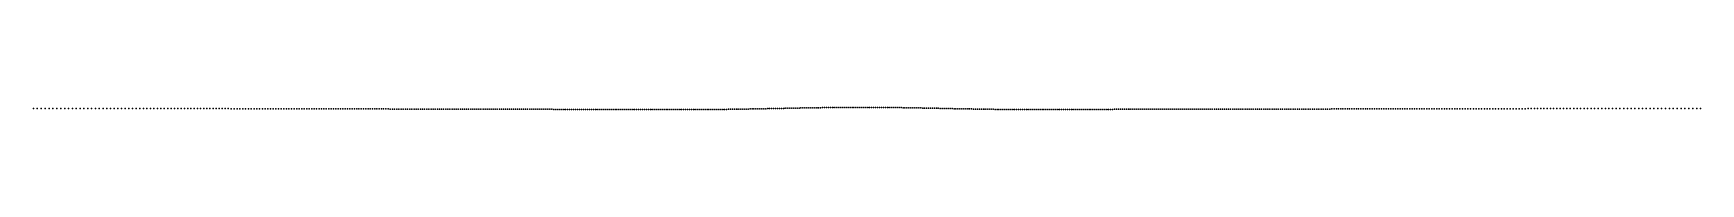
# Model space of a CAD drawing. Header units: metres. Extents: x 0 to 359, y 0 to 0.
import ezdxf

# ---------------------------------------------------------------- set-up
doc = ezdxf.new("R2010")
doc.units = ezdxf.units.M

msp = doc.modelspace()

# ---------------------------------------------------------------- linework, layer by layer
for p in [(0, 0.12), (0.85, 0.12), (1.69, 0.12), (2.54, 0.12), (3.38, 0.12), (4.22, 0.12), (5.06, 0.12), (5.91, 0.12), (6.75, 0.12), (7.58, 0.12), (8.42, 0.12), (9.25, 0.12), (10.08, 0.12), (10.91, 0.12), (11.74, 0.12), (12.56, 0.12), (13.38, 0.12), (14.2, 0.12), (15.01, 0.12), (15.82, 0.12), (16.63, 0.12), (17.43, 0.12), (18.23, 0.12), (19.02, 0.12), (19.81, 0.12), (20.6, 0.12), (21.38, 0.12), (22.16, 0.12), (22.93, 0.12), (23.7, 0.12), (24.47, 0.12), (25.22, 0.12), (25.98, 0.12), (26.73, 0.12), (27.47, 0.12), (28.21, 0.12), (28.95, 0.11), (29.68, 0.11), (30.4, 0.11), (31.12, 0.11), (31.83, 0.11), (32.54, 0.11), (33.25, 0.11), (33.95, 0.11), (34.64, 0.11), (35.33, 0.1), (36.02, 0.1), (36.7, 0.1), (37.37, 0.1), (38.04, 0.1), (38.71, 0.1), (39.37, 0.1), (40.03, 0.1), (40.68, 0.1), (41.33, 0.1), (41.97, 0.1), (42.61, 0.09), (43.24, 0.09), (43.87, 0.09), (44.49, 0.09), (45.11, 0.09), (45.73, 0.09), (46.34, 0.09), (46.95, 0.09), (47.55, 0.08), (48.15, 0.08), (48.75, 0.08), (49.34, 0.08), (49.93, 0.08), (50.52, 0.08), (51.1, 0.08), (51.68, 0.08), (52.25, 0.07), (52.82, 0.07), (53.39, 0.07), (53.95, 0.07), (54.51, 0.07), (55.07, 0.07), (55.63, 0.07), (56.18, 0.07), (56.73, 0.07), (57.27, 0.06), (57.82, 0.06), (58.36, 0.06), (58.9, 0.06), (59.43, 0.06), (59.96, 0.06), (60.49, 0.06), (61.02, 0.06), (61.54, 0.06), (62.07, 0.05), (62.59, 0.05), (63.1, 0.05), (63.62, 0.05), (64.13, 0.05), (64.64, 0.05), (65.15, 0.05), (65.66, 0.04), (66.17, 0.04), (66.67, 0.04), (67.17, 0.04), (67.67, 0.04), (68.17, 0.04), (68.66, 0.04), (69.16, 0.03), (69.65, 0.03), (70.14, 0.03), (70.63, 0.03), (71.12, 0.03), (71.61, 0.03), (72.09, 0.03), (72.57, 0.03), (73.06, 0.02), (73.54, 0.02), (74.02, 0.02), (74.49, 0.02), (74.97, 0.02), (75.45, 0.02), (75.92, 0.02), (76.4, 0.02), (76.87, 0.01), (77.34, 0.01), (77.81, 0.01), (78.28, 0.01), (78.75, 0.01), (79.21, 0.01), (79.68, 0.01), (80.15, 0.01), (80.61, 0), (81.07, 0), (81.54, 0), (82, 0), (153.54, 0), (153.96, 0.01), (154.39, 0.02), (154.81, 0.02), (155.23, 0.03), (155.65, 0.04), (156.07, 0.05), (156.49, 0.06), (156.91, 0.07), (157.34, 0.08), (157.76, 0.09), (158.18, 0.1), (158.6, 0.11), (159.02, 0.11), (159.45, 0.12), (159.87, 0.13), (160.29, 0.14), (160.71, 0.15), (161.13, 0.16), (161.56, 0.16), (161.98, 0.17), (162.4, 0.18), (162.82, 0.19), (163.24, 0.2), (163.67, 0.21), (164.09, 0.21), (164.51, 0.22), (164.93, 0.23), (165.36, 0.24), (165.78, 0.25), (166.2, 0.25), (166.62, 0.26), (167.05, 0.26), (167.47, 0.27), (167.89, 0.28), (168.31, 0.29), (168.74, 0.29), (169.16, 0.3), (169.58, 0.3), (170, 0.31), (170.43, 0.31), (170.85, 0.32), (171.27, 0.32), (171.7, 0.33), (172.12, 0.33), (172.54, 0.33), (172.96, 0.34), (173.39, 0.34), (173.81, 0.34), (174.23, 0.35), (174.66, 0.35), (175.08, 0.35), (175.5, 0.35), (175.92, 0.35), (176.35, 0.35), (176.77, 0.36), (177.19, 0.36), (177.62, 0.36), (178.04, 0.36), (178.46, 0.36), (178.88, 0.36), (179.31, 0.36), (179.73, 0.36), (180.15, 0.36), (180.58, 0.35), (181, 0.35), (181.42, 0.35), (181.84, 0.35), (182.27, 0.35), (182.69, 0.35), (183.11, 0.34), (183.54, 0.34), (183.96, 0.34), (184.38, 0.33), (184.8, 0.33), (185.23, 0.32), (185.65, 0.32), (186.07, 0.32), (186.5, 0.31), (186.92, 0.31), (187.34, 0.3), (187.76, 0.3), (188.19, 0.29), (188.61, 0.28), (189.03, 0.28), (189.45, 0.27), (189.88, 0.26), (190.3, 0.26), (190.72, 0.25), (191.14, 0.24), (191.57, 0.23), (191.99, 0.22), (192.41, 0.22), (192.83, 0.21), (193.26, 0.2), (193.68, 0.19), (194.1, 0.18), (194.52, 0.17), (194.94, 0.17), (195.37, 0.16), (195.79, 0.15), (196.21, 0.14), (196.63, 0.13), (197.05, 0.12), (197.48, 0.11), (197.9, 0.1), (198.32, 0.09), (198.74, 0.08), (199.16, 0.08), (199.59, 0.07), (200.01, 0.06), (200.43, 0.05), (200.85, 0.04), (201.27, 0.03), (201.69, 0.03), (202.11, 0.02), (202.54, 0.01), (202.96, 0), (269.09, 0), (269.55, 0), (270.46, 0), (270.91, 0), (271.37, 0), (271.83, 0), (272.29, 0), (272.75, 0), (273.21, 0), (273.67, 0), (274.13, 0), (274.59, 0), (275.06, 0.01), (275.52, 0.01), (275.98, 0.01), (276.45, 0.01), (276.92, 0.01), (277.38, 0.01), (277.85, 0.01), (278.32, 0.01), (278.79, 0.01), (279.26, 0.01), (279.73, 0.02), (280.2, 0.02), (280.68, 0.02), (281.15, 0.02), (281.63, 0.02), (282.1, 0.02), (282.58, 0.02), (283.06, 0.02), (283.54, 0.02), (284.02, 0.03), (284.5, 0.03), (284.99, 0.03), (285.47, 0.02), (285.96, 0.02), (286.45, 0.02), (286.93, 0.02), (287.42, 0.02), (287.91, 0.02), (288.41, 0.02), (288.9, 0.02), (289.39, 0.03), (289.89, 0.03), (290.39, 0.03), (290.89, 0.03), (291.39, 0.03), (291.89, 0.03), (292.39, 0.03), (292.9, 0.04), (293.4, 0.04), (293.91, 0.04), (294.42, 0.04), (294.93, 0.04), (295.45, 0.04), (295.96, 0.04), (296.48, 0.04), (297, 0.04), (297.52, 0.04), (298.04, 0.05), (298.57, 0.05), (299.1, 0.05), (299.63, 0.05), (300.16, 0.05), (300.69, 0.05), (301.23, 0.05), (301.77, 0.06), (302.31, 0.06), (302.85, 0.06), (303.4, 0.06), (303.95, 0.06), (304.5, 0.06), (305.06, 0.06), (305.62, 0.06), (306.18, 0.06), (306.74, 0.06), (307.31, 0.07), (307.88, 0.07), (308.45, 0.07), (309.03, 0.07), (309.61, 0.07), (310.19, 0.07), (310.78, 0.07), (311.37, 0.07), (311.96, 0.07), (312.56, 0.07), (313.16, 0.08), (313.77, 0.08), (314.37, 0.08), (314.99, 0.08), (315.61, 0.08), (316.23, 0.08), (316.85, 0.08), (317.48, 0.08), (318.12, 0.08), (318.75, 0.09), (319.4, 0.09), (320.05, 0.09), (320.7, 0.09), (321.35, 0.09), (322.02, 0.1), (322.68, 0.1), (323.35, 0.1), (324.03, 0.1), (324.71, 0.1), (325.4, 0.1), (326.09, 0.1), (326.79, 0.11), (327.49, 0.11), (328.2, 0.11), (328.91, 0.11), (329.63, 0.1), (330.35, 0.11), (331.08, 0.11), (331.81, 0.11), (332.55, 0.11), (333.29, 0.11), (334.04, 0.11), (334.79, 0.11), (335.55, 0.11), (336.31, 0.11), (337.08, 0.11), (337.85, 0.11), (338.63, 0.11), (339.41, 0.11), (340.2, 0.11), (340.99, 0.11), (341.78, 0.11), (342.58, 0.11), (343.38, 0.11), (344.18, 0.11), (344.99, 0.11), (345.81, 0.11), (346.62, 0.11), (347.44, 0.11), (348.26, 0.11), (349.09, 0.12), (349.92, 0.12), (350.75, 0.12), (351.58, 0.12), (352.42, 0.12), (353.25, 0.12), (354.09, 0.12), (354.93, 0.12), (355.78, 0.12), (356.62, 0.13), (357.46, 0.13), (358.31, 0.13), (359.15, 0.12), (82.46, 0), (82.92, 0), (83.38, 0), (83.84, 0), (84.29, 0), (84.75, 0), (85.21, 0), (85.66, -0.01), (86.12, -0.01), (86.57, -0.01), (87.03, -0.01), (87.48, -0.01), (87.93, -0.01), (88.38, -0.01), (88.84, -0.01), (89.29, -0.01), (89.74, -0.01), (90.19, -0.01), (90.63, -0.01), (91.08, -0.01), (91.53, -0.01), (91.98, -0.01), (92.42, -0.01), (92.87, -0.02), (93.32, -0.02), (93.76, -0.02), (94.21, -0.02), (94.65, -0.02), (95.09, -0.02), (95.54, -0.02), (95.98, -0.02), (96.42, -0.02), (96.86, -0.02), (97.3, -0.02), (97.75, -0.03), (98.19, -0.03), (98.63, -0.03), (99.07, -0.03), (99.5, -0.03), (99.94, -0.03), (100.38, -0.03), (100.82, -0.03), (101.26, -0.03), (101.69, -0.03), (102.13, -0.04), (102.57, -0.04), (103, -0.04), (103.44, -0.04), (103.88, -0.04), (104.31, -0.04), (104.75, -0.04), (105.18, -0.04), (105.61, -0.04), (106.05, -0.04), (106.48, -0.05), (106.92, -0.05), (107.35, -0.05), (107.78, -0.05), (108.21, -0.05), (108.64, -0.05), (109.08, -0.05), (109.51, -0.05), (109.94, -0.05), (110.37, -0.05), (110.8, -0.05), (111.23, -0.05), (111.66, -0.05), (112.09, -0.06), (112.52, -0.06), (112.95, -0.06), (113.38, -0.06), (113.81, -0.06), (114.24, -0.06), (114.66, -0.06), (115.09, -0.06), (115.52, -0.06), (115.95, -0.06), (116.37, -0.06), (116.8, -0.06), (117.23, -0.06), (117.65, -0.06), (118.08, -0.07), (118.51, -0.07), (118.93, -0.07), (119.36, -0.07), (119.78, -0.07), (120.21, -0.07), (120.63, -0.07), (121.06, -0.07), (121.48, -0.07), (121.91, -0.07), (122.33, -0.07), (122.76, -0.08), (123.18, -0.08), (123.61, -0.08), (124.03, -0.08), (124.45, -0.08), (124.88, -0.08), (125.3, -0.08), (125.72, -0.08), (126.15, -0.08), (126.57, -0.08), (126.99, -0.08), (127.42, -0.08), (127.84, -0.08), (128.26, -0.08), (128.68, -0.08), (129.11, -0.08), (129.53, -0.09), (129.95, -0.09), (130.37, -0.09), (130.8, -0.09), (131.22, -0.09), (131.64, -0.09), (132.06, -0.09), (132.48, -0.09), (132.91, -0.09), (133.33, -0.09), (133.75, -0.09), (134.17, -0.09), (134.59, -0.09), (135.01, -0.09), (135.43, -0.09), (135.86, -0.09), (136.28, -0.09), (136.7, -0.09), (137.12, -0.09), (137.54, -0.1), (137.96, -0.1), (138.38, -0.1), (138.8, -0.1), (139.23, -0.1), (139.65, -0.1), (140.07, -0.1), (140.49, -0.1), (140.91, -0.1), (141.33, -0.1), (141.75, -0.1), (142.17, -0.1), (142.59, -0.1), (143.01, -0.1), (143.44, -0.1), (143.86, -0.1), (144.28, -0.1), (144.7, -0.1), (145.12, -0.1), (145.54, -0.1), (145.96, -0.09), (146.38, -0.09), (146.8, -0.09), (147.22, -0.08), (147.65, -0.08), (148.07, -0.07), (148.49, -0.07), (148.91, -0.06), (149.33, -0.06), (149.75, -0.05), (150.17, -0.05), (150.59, -0.04), (151.01, -0.04), (151.44, -0.03), (151.86, -0.02), (152.28, -0.02), (152.7, -0.01), (153.12, 0), (203.38, 0), (203.8, -0.01), (204.22, -0.02), (204.64, -0.02), (205.06, -0.03), (205.49, -0.04), (205.91, -0.04), (206.33, -0.05), (206.75, -0.05), (207.17, -0.06), (207.59, -0.06), (208.01, -0.07), (208.43, -0.07), (208.85, -0.07), (209.28, -0.07), (209.7, -0.08), (210.12, -0.08), (210.54, -0.08), (210.96, -0.08), (211.38, -0.08), (211.8, -0.08), (212.22, -0.08), (212.64, -0.08), (213.06, -0.08), (213.49, -0.08), (213.91, -0.08), (214.33, -0.08), (214.75, -0.08), (215.17, -0.08), (215.59, -0.08), (216.01, -0.08), (216.43, -0.08), (216.85, -0.08), (217.28, -0.08), (217.7, -0.08), (218.12, -0.08), (218.54, -0.08), (218.96, -0.08), (219.38, -0.07), (219.8, -0.07), (220.23, -0.07), (220.65, -0.07), (221.07, -0.07), (221.49, -0.07), (221.91, -0.07), (222.33, -0.07), (222.76, -0.07), (223.18, -0.07), (223.6, -0.07), (224.02, -0.07), (224.44, -0.07), (224.86, -0.07), (225.29, -0.06), (225.71, -0.06), (226.13, -0.06), (226.55, -0.06), (226.98, -0.06), (227.4, -0.06), (227.82, -0.06), (228.25, -0.06), (228.67, -0.06), (229.09, -0.06), (229.51, -0.06), (229.94, -0.06), (230.36, -0.06), (230.78, -0.06), (231.21, -0.06), (231.63, -0.06), (232.06, -0.06), (232.48, -0.06), (232.9, -0.05), (233.33, -0.05), (233.75, -0.05), (234.18, -0.05), (234.6, -0.05), (235.03, -0.05), (235.45, -0.05), (235.88, -0.05), (236.3, -0.05), (236.73, -0.05), (237.16, -0.05), (237.58, -0.05), (238.01, -0.05), (238.44, -0.05), (238.86, -0.05), (239.29, -0.04), (239.72, -0.04), (240.14, -0.04), (240.57, -0.04), (241, -0.04), (241.43, -0.04), (241.86, -0.04), (242.28, -0.04), (242.71, -0.04), (243.14, -0.04), (243.57, -0.04), (244, -0.03), (244.43, -0.04), (244.86, -0.04), (245.29, -0.04), (245.72, -0.03), (246.15, -0.03), (246.58, -0.03), (247.02, -0.03), (247.45, -0.03), (247.88, -0.03), (248.31, -0.03), (248.74, -0.03), (249.18, -0.03), (249.61, -0.03), (250.04, -0.03), (250.48, -0.03), (250.91, -0.03), (251.35, -0.03), (251.78, -0.03), (252.22, -0.03), (252.65, -0.03), (253.09, -0.03), (253.53, -0.03), (253.96, -0.03), (254.4, -0.03), (254.84, -0.03), (255.28, -0.02), (255.72, -0.02), (256.15, -0.02), (256.59, -0.02), (257.03, -0.02), (257.47, -0.02), (257.91, -0.02), (258.35, -0.02), (258.8, -0.02), (259.24, -0.02), (259.68, -0.02), (260.12, -0.01), (260.57, -0.02), (261.01, -0.02), (261.46, -0.01), (261.9, -0.01), (262.35, -0.01), (262.79, -0.01), (263.24, -0.01), (263.68, -0.01), (264.13, -0.01), (264.58, -0.01), (265.03, -0.01), (265.48, -0.01), (265.93, -0.01), (266.38, 0), (266.83, 0), (267.28, 0), (267.73, 0), (268.18, 0), (268.64, 0), (270, 0)]:
    msp.add_point(p)

doc.saveas('drawing.dxf')
